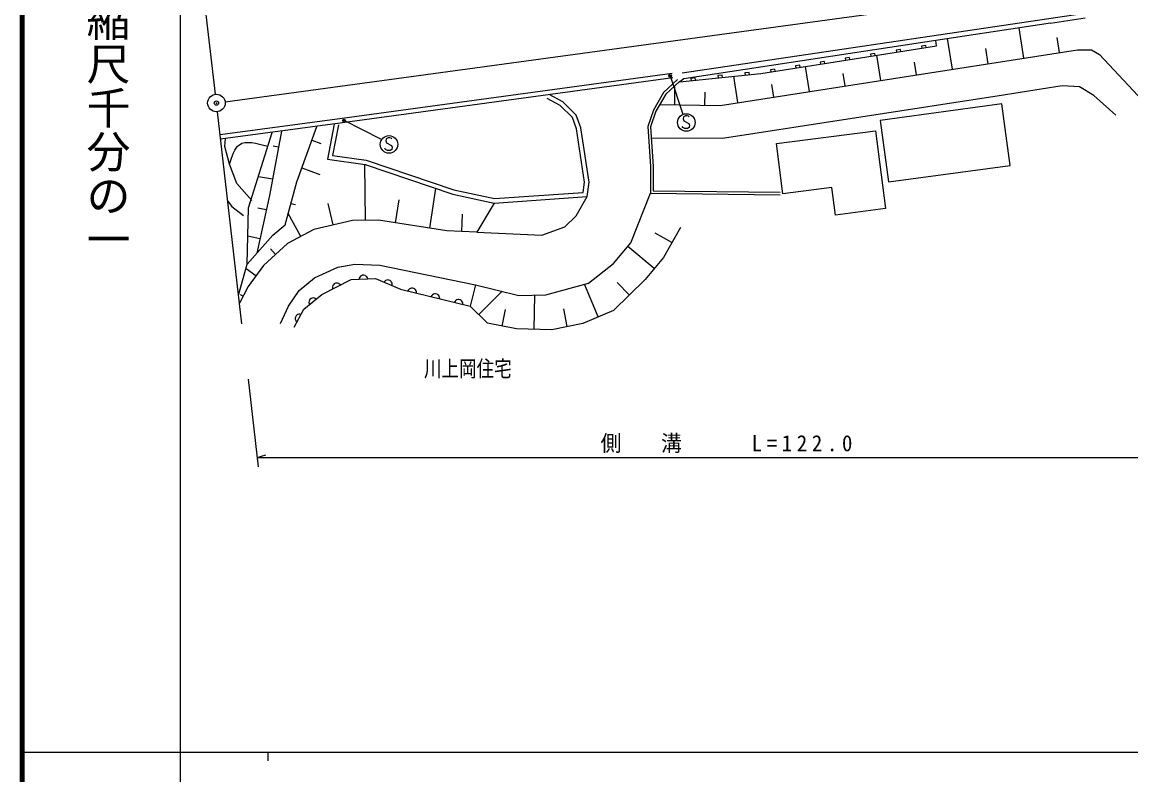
# Model space of a CAD drawing. Units: millimetres, scale not verified. Extents: x 40000 to 680000, y 20000 to 380000.
# Drawn here: x 40000 to 166405, y 202409 to 288257 of the extents above; entities that cross this region are included whole.
import ezdxf
from ezdxf.enums import TextEntityAlignment as Align

# ---------------------------------------------------------------- set-up
doc = ezdxf.new("R2010")
doc.units = ezdxf.units.MM
doc.header["$LTSCALE"] = 1000
doc.header["$PDMODE"] = 32
doc.header["$PDSIZE"] = 500
for name, color, linetype, lineweight in [('M-BGD', 7, 'Continuous', 25), ('M-TTL', 2, 'Continuous', 140), ('M-TTL-BAND', 7, 'Continuous', 25)]:
    doc.layers.add(name, color=color, linetype=linetype, lineweight=lineweight)
doc.layers.add('M-OTRS', color=6, linetype='Continuous')
doc.styles.add('@ＭＳ ゴシック', font='')
doc.styles.add('ＭＳ ゴシック', font='')
doc.styles.get('@ＭＳ ゴシック').set_extended_font_data('@MS Gothic')
doc.styles.get('ＭＳ ゴシック').set_extended_font_data('MS Gothic')

msp = doc.modelspace()

# ---------------------------------------------------------------- linework, layer by layer
at = {"layer": 'M-BGD'}
for p, q in [((62034, 280028), (58712, 308984)), ((63139, 279170), (160239, 292422)), ((115239, 282478), (167068, 290145)), ((157233, 288154), (161197, 288769)), ((157233, 288154), (144172, 286175)), ((154204, 284148), (153666, 287614)), ((146055, 282883), (145513, 286378)), ((158278, 284781), (158010, 286507)), ((137907, 281617), (137463, 284474)), ((150130, 283515), (149859, 285256)), ((129759, 280352), (129317, 283196)), ((141981, 282250), (141759, 283683)), ((114113, 282415), (76468, 277251)), ((114181, 281920), (76536, 276756)), ((113880, 282129), (115321, 277745)), ((121610, 279086), (121143, 282097)), ((133833, 280984), (133612, 282408)), ((114397, 278829), (114420, 280892)), ((125684, 279719), (125464, 281140)), ((117848, 278789), (117865, 280283)), ((65039, 253835), (62262, 278041)), ((76468, 277251), (62566, 275392)), ((80891, 274921), (76695, 277039)), ((76534, 276756), (62623, 274895)), ((73022, 274783), (74052, 274411)), ((126739, 268683), (125997, 274412)), ((69218, 273993), (68628, 274105)), ((79135, 265669), (79066, 272011)), ((68527, 270333), (66940, 270633)), ((71880, 271625), (73955, 270875)), ((86462, 264763), (87175, 269285)), ((67824, 266852), (66866, 267059)), ((70638, 267592), (71150, 267452)), ((75462, 265135), (74884, 267590)), ((82560, 265378), (82970, 267978)), ((71756, 263807), (70343, 266435)), ((90129, 264374), (90223, 266373)), ((114089, 263122), (112187, 264206)), ((67111, 263550), (65741, 263846)), ((68874, 261757), (68305, 262389)), ((112075, 260170), (109066, 262684)), ((66624, 259319), (65524, 260121)), ((105678, 254637), (104114, 258362)), ((109226, 257145), (107836, 258557)), ((65183, 257003), (64897, 257148)), ((92076, 254900), (94722, 257557)), ((98378, 253223), (98458, 257127)), ((94719, 253593), (95094, 255483)), ((102155, 253544), (101743, 255571)), ((65761, 247544), (66910, 237530)), ((66785, 238616), (67785, 238896)), ((66785, 238616), (175892, 238616))]:
    msp.add_line(p, q, dxfattribs=at)
for points in [[(144254, 285544), (144172, 286175), (115459, 281809), (114972, 281469)], [(112671, 278848), (119573, 278770), (160315, 285097), (161926, 285097), (162817, 284579), (168886, 278108)], [(114972, 281469), (124211, 282399), (132688, 283722), (144254, 285544)], [(137272, 284444), (137233, 284691), (136739, 284613), (136778, 284366)], [(140164, 284900), (140125, 285147), (139631, 285069), (139670, 284822)], [(143055, 285356), (143016, 285602), (142522, 285525), (142561, 285278)], [(128696, 283099), (128658, 283346), (128164, 283269), (128202, 283022)], [(131522, 283540), (131484, 283787), (130990, 283710), (131028, 283463)], [(134381, 283989), (134342, 284236), (133848, 284158), (133887, 283911)], [(116761, 281650), (116736, 281898), (116238, 281848), (116263, 281599)], [(119840, 281960), (119815, 282208), (119318, 282158), (119343, 281909)], [(122920, 282269), (122895, 282518), (122397, 282468), (122422, 282219)], [(125871, 282658), (125832, 282905), (125338, 282828), (125377, 282581)], [(114725, 281706), (113137, 280246), (111969, 278238), (111349, 276340), (111641, 271789), (111657, 268734), (126407, 268559)], [(114928, 281485), (113374, 280056), (112244, 278115), (111652, 276302), (111941, 271800), (111955, 269031), (126410, 268859)], [(164687, 277648), (162185, 279891), (160545, 280869), (158589, 280984), (151399, 279863), (119831, 275002), (111734, 275014)], [(75587, 276629), (74810, 272647), (79116, 272032), (89089, 268632), (93820, 267628), (104408, 268373), (104635, 269992), (103696, 276209), (103178, 277666), (101656, 279156), (100103, 279989)], [(76078, 276533), (75401, 273068), (79233, 272520), (89222, 269115), (93855, 268132), (103969, 268843), (104130, 269989), (103209, 276087), (102746, 277390), (101357, 278749), (99867, 279548)], [(116049, 277455), (115969, 277535), (115809, 277575), (115649, 277575), (115409, 277455), (115369, 277215), (115449, 277015), (116009, 276695), (116089, 276495), (116049, 276255), (115849, 276135), (115569, 276135), (115329, 276255), (115249, 276375)], [(65670, 260667), (65813, 267066), (68486, 275679)], [(69564, 275824), (68181, 268502), (66755, 261900)], [(69967, 265138), (71309, 270046), (73593, 276362)], [(125997, 274412), (137275, 275874), (138427, 266990), (132734, 266252)], [(66184, 267901), (64493, 269861), (63648, 272052), (63110, 274088), (63187, 274971)], [(82146, 274952), (82066, 275032), (81906, 275072), (81746, 275072), (81506, 274952), (81466, 274712), (81546, 274512), (82106, 274192), (82186, 273992), (82146, 273752), (81946, 273632), (81666, 273632), (81426, 273752), (81346, 273872)], [(132734, 266252), (132325, 269407), (126739, 268683)], [(91701, 258303), (96613, 257091), (99706, 257151), (104561, 258485), (107412, 260729), (109413, 263094), (111657, 268734)], [(93820, 267628), (91845, 264293), (99264, 263949), (101854, 264920), (103149, 266183), (104408, 268373)], [(63426, 267897), (63917, 267248), (65224, 266210)], [(91845, 264293), (88412, 264455), (80609, 265685), (77662, 265653), (73262, 264617), (70251, 262998), (67498, 260517), (65750, 258121), (64769, 256188)], [(64662, 257123), (65670, 260667), (68576, 263971), (69967, 265138)], [(115059, 264824), (113119, 261420), (111030, 258920), (107421, 255369), (103935, 253905), (100376, 253182), (96380, 253264), (93059, 253922), (91094, 255878)], [(69444, 253876), (70354, 255878), (71567, 257636), (73325, 259092), (75994, 260305), (77934, 260669), (80785, 260547), (91701, 258303), (91094, 255878)], [(79404, 258992), (79359, 259110), (79295, 259208), (79190, 259303), (79088, 259359), (78966, 259394), (78806, 259387), (78688, 259341), (78591, 259277), (78495, 259173), (78440, 259070), (78405, 258949)], [(71021, 253452), (72112, 255514), (74174, 257212), (77510, 258910), (80299, 259031), (83150, 257818), (91094, 255878)], [(76288, 258288), (76198, 258376), (76099, 258438), (75964, 258482), (75848, 258490), (75723, 258471), (75580, 258399), (75491, 258309), (75430, 258210), (75386, 258075), (75378, 257959), (75396, 257834)], [(82185, 258229), (82195, 258355), (82179, 258471), (82126, 258602), (82057, 258696), (81963, 258780), (81815, 258842), (81689, 258853), (81574, 258837), (81443, 258784), (81348, 258715), (81264, 258620)], [(84959, 257376), (84949, 257502), (84915, 257614), (84841, 257734), (84758, 257816), (84651, 257884), (84496, 257922), (84370, 257911), (84258, 257877), (84137, 257803), (84055, 257721), (83988, 257613)], [(73529, 256681), (73422, 256748), (73312, 256787), (73171, 256801), (73056, 256783), (72938, 256738), (72815, 256636), (72747, 256529), (72708, 256419), (72695, 256278), (72712, 256163), (72757, 256045)], [(87608, 256729), (87597, 256855), (87563, 256967), (87489, 257088), (87406, 257170), (87299, 257237), (87144, 257275), (87018, 257265), (86906, 257230), (86786, 257157), (86704, 257074), (86636, 256967)], [(90256, 256082), (90245, 256208), (90211, 256320), (90137, 256441), (90055, 256523), (89947, 256590), (89792, 256628), (89666, 256618), (89555, 256583), (89434, 256510), (89352, 256427), (89284, 256320)], [(71801, 254925), (71676, 254945), (71559, 254939), (71424, 254898), (71324, 254837), (71233, 254750), (71158, 254609), (71137, 254484), (71143, 254367), (71185, 254232), (71245, 254132), (71333, 254041)]]:
    msp.add_lwpolyline(points, dxfattribs=at)
msp.add_lwpolyline([(151686, 278937), (137832, 277057), (138785, 270036), (152639, 271915)], close=True, dxfattribs=at)
for centre, radius in [((113880, 282129), 150), ((113880, 282129), 90), ((113880, 282129), 30), ((62148, 279034), 1000), ((62148, 279034), 40), ((76695, 277039), 150), ((76695, 277039), 90), ((76695, 277039), 30), ((115729, 276815), 1000), ((81826, 274312), 1000)]:
    msp.add_circle(centre, radius, dxfattribs=at)
msp.add_open_spline([(63648, 272052), (63920, 272966), (64192, 273880), (64762, 274281), (65504, 274801), (66751, 274452), (67997, 274104)], degree=3, knots=[0, 0, 0, 0, 1, 1, 1, 2, 2, 2, 2], dxfattribs=at)
at = {"layer": 'M-OTRS'}
msp.add_point((62148, 279034), dxfattribs=at)
at = {"layer": 'M-TTL'}
msp.add_line((40000, 380000), (40000, 20000), dxfattribs=at)
at = {"layer": 'M-TTL-BAND'}
for p, q in [((58000, 370000), (58000, 20000)), ((40000, 205000), (579000, 205000)), ((68000, 205000), (68000, 204000))]:
    msp.add_line(p, q, dxfattribs=at)

# ---------------------------------------------------------------- texts
at = {"layer": 'M-BGD', "style": 'ＭＳ ゴシック', "width": 0.8}
msp.add_text('川上岡住宅', height=1833, dxfattribs=at).set_placement((85810, 247278), align=Align.BOTTOM_LEFT)
at = {"layer": 'M-BGD', "insert": (105947, 239116), "char_height": 1833, "attachment_point": 7, "style": 'ＭＳ ゴシック'}
msp.add_mtext('\\T1.45;\\W0.95;側\u3000溝\u3000\u3000L=122.0', dxfattribs=at)
at = {"layer": 'M-TTL-BAND', "style": '@ＭＳ ゴシック'}
msp.add_text('縮尺千分の一', height=3666, rotation=270, dxfattribs=at).set_placement((49777, 261030), align=Align.MIDDLE_RIGHT)

doc.saveas('drawing.dxf')
